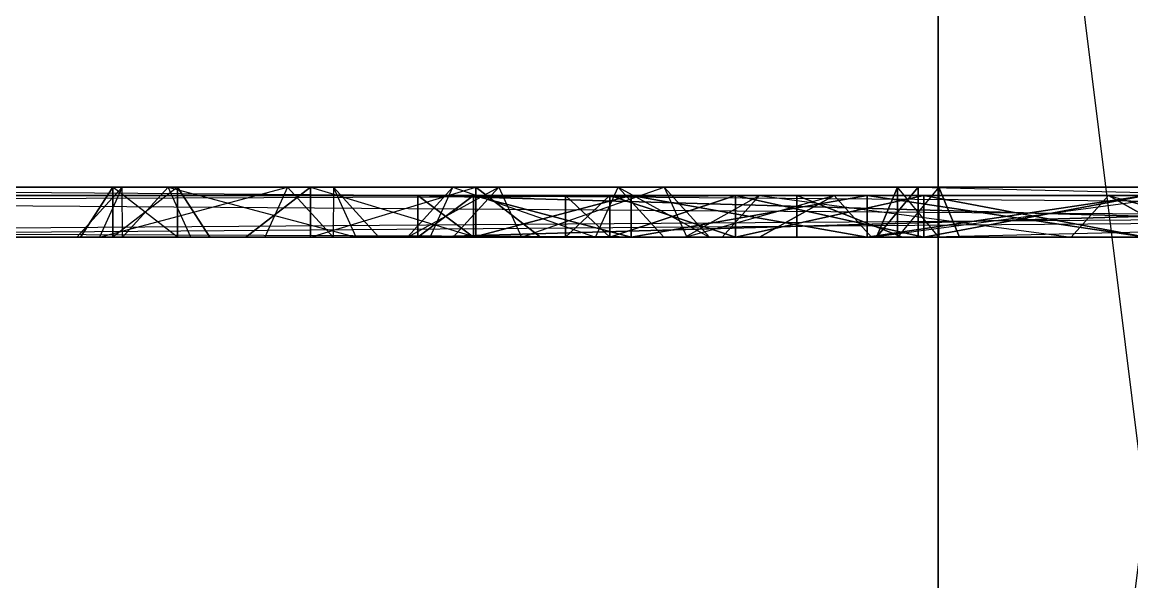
# Model space of a CAD drawing. Extents: x -14.5 to 19.3, y -2 to 15.6.
# Drawn here: x 10.331 to 11.667, y 0.084 to 0.759 of the extents above; entities that cross this region are included whole.
import ezdxf

# ---------------------------------------------------------------- set-up
doc = ezdxf.new("R2010")
doc.units = 0
doc.layers.add('UB3D', color=1, linetype='CONTINUOUS')

msp = doc.modelspace()

# ---------------------------------------------------------------- linework, layer by layer
at = {"layer": 'UB3D', "color": 254}
for points in [[(11.934, -1.838888, -5.934), (11.434, -1.838888, -5.934), (11.934, 2.188888, -5.934)], [(11.434, -1.838888, -5.934), (11.934, 2.188888, -5.934), (11.434, 2.188888, -5.934)], [(11.434, -1.838888, -6.434), (11.934, -1.838888, -6.434), (11.434, 2.188888, -6.434)], [(11.934, -1.838888, -6.434), (11.434, 2.188888, -6.434), (11.934, 2.188888, -6.434)], [(11.434, -1.838888, -5.934), (11.434, -1.838888, -6.434), (11.434, 2.188888, -5.934)], [(11.434, -1.838888, -6.434), (11.434, 2.188888, -5.934), (11.434, 2.188888, -6.434)], [(11.934, -1.838888, -11.434), (11.434, -1.838888, -11.434), (11.934, 2.188888, -11.434)], [(11.434, -1.838888, -11.434), (11.934, 2.188888, -11.434), (11.434, 2.188888, -11.434)], [(11.434, -1.838888, -11.934), (11.934, -1.838888, -11.934), (11.434, 2.188888, -11.934)], [(11.934, -1.838888, -11.934), (11.434, 2.188888, -11.934), (11.934, 2.188888, -11.934)], [(11.434, -1.838888, -11.434), (11.434, -1.838888, -11.934), (11.434, 2.188888, -11.434)], [(11.434, -1.838888, -11.934), (11.434, 2.188888, -11.434), (11.434, 2.188888, -11.934)]]:
    msp.add_3dface(points, dxfattribs=at)
at = {"layer": 'UB3D', "color": 253}
for points in [[(-2.772834, 0.55, -6.6675), (-2.772834, 0.5, -6.731), (11.264, 0.55, -6.6675)], [(-2.772834, 0.5, -6.731), (11.264, 0.55, -6.6675), (11.264, 0.5, -6.731)], [(-2.772834, 0.5, -6.477), (-2.772834, 0.55, -6.5405), (11.264, 0.5, -6.477)], [(-2.772834, 0.55, -6.5405), (11.264, 0.5, -6.477), (11.264, 0.55, -6.5405)], [(-2.772834, 0.55, -6.6675), (-2.772834, 0.55, -6.5405), (11.264, 0.55, -6.6675)], [(-2.772834, 0.55, -6.5405), (11.264, 0.55, -6.6675), (11.264, 0.55, -6.5405)], [(8.546198, 0.5, 5.677802), (8.591099, 0.55, 5.632901), (15.658198, 0.5, 12.789802)], [(8.591099, 0.55, 5.632901), (15.658198, 0.5, 12.789802), (15.703099, 0.55, 12.744901)], [(8.680901, 0.55, 5.543099), (8.591099, 0.55, 5.632901), (15.792901, 0.55, 12.655099)], [(8.591099, 0.55, 5.632901), (15.792901, 0.55, 12.655099), (15.703099, 0.55, 12.744901)], [(8.680901, 0.55, 5.543099), (8.725802, 0.5, 5.498198), (15.792901, 0.55, 12.655099)], [(8.725802, 0.5, 5.498198), (15.792901, 0.55, 12.655099), (15.837802, 0.5, 12.610198)], [(10.874404, 0.5, -5.848654), (10.8077, 0.5, -6.184), (10.874404, 0.55, -5.848654)], [(10.8077, 0.5, -6.184), (10.874404, 0.55, -5.848654), (10.8077, 0.55, -6.184)], [(10.874404, 0.55, -5.848654), (10.8077, 0.55, -6.184), (10.874404, 0.5, -5.848654)], [(10.8077, 0.55, -6.184), (10.874404, 0.5, -5.848654), (10.8077, 0.5, -6.184)], [(10.8077, 0.5, -6.184), (10.874404, 0.5, -6.519345), (10.8077, 0.55, -6.184)], [(10.874404, 0.5, -6.519345), (10.8077, 0.55, -6.184), (10.874404, 0.55, -6.519345)], [(10.8077, 0.55, -6.184), (10.874404, 0.55, -6.519345), (10.8077, 0.5, -6.184)], [(10.874404, 0.55, -6.519345), (10.8077, 0.5, -6.184), (10.874404, 0.5, -6.519345)], [(10.988863, 0.55, -6.252465), (10.9855, 0.55, -6.184), (10.8077, 0.55, -6.184)], [(10.9855, 0.55, -6.184), (10.8077, 0.55, -6.184), (10.988863, 0.55, -6.115535)], [(10.8077, 0.55, -6.184), (10.988863, 0.55, -6.115535), (10.81192, 0.55, -6.098108)], [(10.81192, 0.55, -6.269892), (10.988863, 0.55, -6.252465), (10.8077, 0.55, -6.184)], [(12.5603, 0.5, -10.8077), (10.8077, 0.5, -10.8077), (12.5603, 0.55, -10.8077)], [(10.8077, 0.5, -10.8077), (12.5603, 0.55, -10.8077), (10.8077, 0.55, -10.8077)], [(12.5603, 0.55, -10.8077), (10.8077, 0.55, -10.8077), (12.5603, 0.5, -10.8077)], [(10.8077, 0.55, -10.8077), (12.5603, 0.5, -10.8077), (10.8077, 0.5, -10.8077)], [(10.8077, 0.5, -10.8077), (10.8077, 0.5, -12.5603), (10.8077, 0.55, -10.8077)], [(10.8077, 0.5, -12.5603), (10.8077, 0.55, -10.8077), (10.8077, 0.55, -12.5603)], [(10.8077, 0.55, -10.8077), (10.8077, 0.55, -12.5603), (10.8077, 0.5, -10.8077)], [(10.8077, 0.55, -12.5603), (10.8077, 0.5, -10.8077), (10.8077, 0.5, -12.5603)], [(10.8077, 0.5, -12.5603), (12.5603, 0.5, -12.5603), (10.8077, 0.55, -12.5603)], [(12.5603, 0.5, -12.5603), (10.8077, 0.55, -12.5603), (12.5603, 0.55, -12.5603)], [(10.8077, 0.55, -12.5603), (12.5603, 0.55, -12.5603), (10.8077, 0.5, -12.5603)], [(12.5603, 0.55, -12.5603), (10.8077, 0.5, -12.5603), (12.5603, 0.5, -12.5603)], [(10.8077, 0.55, -10.8077), (10.8077, 0.55, -12.5603), (10.998921, 0.55, -11.820271)], [(10.8077, 0.55, -10.8077), (10.998921, 0.55, -11.820271), (10.988863, 0.55, -11.752465)], [(10.8077, 0.55, -10.8077), (10.988863, 0.55, -11.752465), (10.9855, 0.55, -11.684)], [(10.8077, 0.55, -10.8077), (10.9855, 0.55, -11.684), (10.988863, 0.55, -11.615535)], [(10.8077, 0.55, -10.8077), (10.988863, 0.55, -11.615535), (10.998921, 0.55, -11.547729)], [(10.8077, 0.55, -10.8077), (10.998921, 0.55, -11.547729), (11.015577, 0.55, -11.481236)], [(10.8077, 0.55, -10.8077), (11.015577, 0.55, -11.481236), (11.03867, 0.55, -11.416696)], [(10.8077, 0.55, -10.8077), (11.03867, 0.55, -11.416696), (11.067978, 0.55, -11.354729)], [(10.8077, 0.55, -10.8077), (11.067978, 0.55, -11.354729), (11.103218, 0.55, -11.295934)], [(10.8077, 0.55, -10.8077), (11.103218, 0.55, -11.295934), (11.144052, 0.55, -11.240876)], [(10.8077, 0.55, -10.8077), (11.144052, 0.55, -11.240876), (11.190086, 0.55, -11.190086)], [(10.8077, 0.55, -10.8077), (11.190086, 0.55, -11.190086), (11.240876, 0.55, -11.144052)], [(10.8077, 0.55, -10.8077), (11.240876, 0.55, -11.144052), (11.295934, 0.55, -11.103218)], [(10.8077, 0.55, -10.8077), (11.295934, 0.55, -11.103218), (11.354729, 0.55, -11.067978)], [(10.8077, 0.55, -10.8077), (11.354729, 0.55, -11.067978), (11.416696, 0.55, -11.03867)], [(10.8077, 0.55, -10.8077), (11.416696, 0.55, -11.03867), (11.481236, 0.55, -11.015577)], [(10.8077, 0.55, -10.8077), (11.481236, 0.55, -11.015577), (11.547729, 0.55, -10.998921)], [(10.8077, 0.55, -10.8077), (11.547729, 0.55, -10.998921), (11.615535, 0.55, -10.988863)], [(10.8077, 0.55, -10.8077), (11.615535, 0.55, -10.988863), (11.684, 0.55, -10.9855)], [(10.8077, 0.55, -10.8077), (11.684, 0.55, -10.9855), (12.5603, 0.55, -10.8077)], [(10.8077, 0.55, -12.5603), (12.5603, 0.55, -12.5603), (11.820271, 0.55, -12.369079)], [(10.8077, 0.55, -12.5603), (11.820271, 0.55, -12.369079), (11.752465, 0.55, -12.379137)], [(10.8077, 0.55, -12.5603), (11.752465, 0.55, -12.379137), (11.684, 0.55, -12.3825)], [(10.8077, 0.55, -12.5603), (11.684, 0.55, -12.3825), (11.615535, 0.55, -12.379137)], [(10.8077, 0.55, -12.5603), (11.615535, 0.55, -12.379137), (11.547729, 0.55, -12.369079)], [(10.8077, 0.55, -12.5603), (11.547729, 0.55, -12.369079), (11.481236, 0.55, -12.352423)], [(10.8077, 0.55, -12.5603), (11.481236, 0.55, -12.352423), (11.416696, 0.55, -12.32933)], [(10.8077, 0.55, -12.5603), (11.416696, 0.55, -12.32933), (11.354729, 0.55, -12.300022)], [(10.8077, 0.55, -12.5603), (11.354729, 0.55, -12.300022), (11.295934, 0.55, -12.264782)], [(10.8077, 0.55, -12.5603), (11.295934, 0.55, -12.264782), (11.240876, 0.55, -12.223948)], [(10.8077, 0.55, -12.5603), (11.240876, 0.55, -12.223948), (11.190086, 0.55, -12.177914)], [(10.8077, 0.55, -12.5603), (11.190086, 0.55, -12.177914), (11.144052, 0.55, -12.127124)], [(10.8077, 0.55, -12.5603), (11.144052, 0.55, -12.127124), (11.103218, 0.55, -12.072066)], [(10.8077, 0.55, -12.5603), (11.103218, 0.55, -12.072066), (11.067978, 0.55, -12.013271)], [(10.8077, 0.55, -12.5603), (11.067978, 0.55, -12.013271), (11.03867, 0.55, -11.951304)], [(10.8077, 0.55, -12.5603), (11.03867, 0.55, -11.951304), (11.015577, 0.55, -11.886764)], [(10.8077, 0.55, -12.5603), (11.015577, 0.55, -11.886764), (10.998921, 0.55, -11.820271)], [(10.988863, 0.55, -6.115535), (10.81192, 0.55, -6.098108), (10.998921, 0.55, -6.047729)], [(10.81192, 0.55, -6.098108), (10.998921, 0.55, -6.047729), (10.824538, 0.55, -6.013042)], [(10.824538, 0.55, -6.354958), (10.998921, 0.55, -6.320271), (10.81192, 0.55, -6.269892)], [(10.998921, 0.55, -6.320271), (10.81192, 0.55, -6.269892), (10.988863, 0.55, -6.252465)], [(10.998921, 0.55, -6.047729), (10.824538, 0.55, -6.013042), (11.015577, 0.55, -5.981236)], [(10.824538, 0.55, -6.013042), (11.015577, 0.55, -5.981236), (10.845433, 0.55, -5.929624)], [(10.845433, 0.55, -6.438376), (11.015577, 0.55, -6.386764), (10.824538, 0.55, -6.354958)], [(11.015577, 0.55, -6.386764), (10.824538, 0.55, -6.354958), (10.998921, 0.55, -6.320271)], [(11.015577, 0.55, -5.981236), (10.845433, 0.55, -5.929624), (11.03867, 0.55, -5.916696)], [(10.845433, 0.55, -5.929624), (11.03867, 0.55, -5.916696), (10.874404, 0.55, -5.848655)], [(11.067978, 0.55, -6.513271), (11.03867, 0.55, -6.451304), (10.845433, 0.55, -6.438376)], [(11.03867, 0.55, -6.451304), (10.845433, 0.55, -6.438376), (11.015577, 0.55, -6.386764)], [(10.874404, 0.55, -6.519345), (11.067978, 0.55, -6.513271), (10.845433, 0.55, -6.438376)], [(11.064362, 0.5, -5.564362), (10.874404, 0.5, -5.848654), (11.064362, 0.55, -5.564362)], [(10.874404, 0.5, -5.848654), (11.064362, 0.55, -5.564362), (10.874404, 0.55, -5.848654)], [(11.064362, 0.55, -5.564362), (10.874404, 0.55, -5.848654), (11.064362, 0.5, -5.564362)], [(10.874404, 0.55, -5.848654), (11.064362, 0.5, -5.564362), (10.874404, 0.5, -5.848654)], [(10.874404, 0.5, -6.519345), (11.064362, 0.5, -6.803637), (10.874404, 0.55, -6.519345)], [(11.064362, 0.5, -6.803637), (10.874404, 0.55, -6.519345), (11.064362, 0.55, -6.803637)], [(10.874404, 0.55, -6.519345), (11.064362, 0.55, -6.803637), (10.874404, 0.5, -6.519345)], [(11.064362, 0.55, -6.803637), (10.874404, 0.5, -6.519345), (11.064362, 0.5, -6.803637)], [(11.03867, 0.55, -5.916696), (11.067978, 0.55, -5.854729), (10.874404, 0.55, -5.848655)], [(11.067978, 0.55, -5.854729), (10.874404, 0.55, -5.848655), (11.103218, 0.55, -5.795934)], [(10.874404, 0.55, -5.848655), (11.103218, 0.55, -5.795934), (10.911172, 0.55, -5.770915)], [(10.911172, 0.55, -6.597085), (11.103218, 0.55, -6.572066), (10.874404, 0.55, -6.519345)], [(11.103218, 0.55, -6.572066), (10.874404, 0.55, -6.519345), (11.067978, 0.55, -6.513271)], [(11.103218, 0.55, -5.795934), (10.911172, 0.55, -5.770915), (11.144052, 0.55, -5.740876)], [(10.911172, 0.55, -5.770915), (11.144052, 0.55, -5.740876), (10.955383, 0.55, -5.697154)], [(10.955383, 0.55, -6.670846), (11.144052, 0.55, -6.627124), (10.911172, 0.55, -6.597085)], [(11.144052, 0.55, -6.627124), (10.911172, 0.55, -6.597085), (11.103218, 0.55, -6.572066)], [(11.144052, 0.55, -5.740876), (10.955383, 0.55, -5.697154), (11.190086, 0.55, -5.690086)], [(10.955383, 0.55, -5.697154), (11.190086, 0.55, -5.690086), (11.006611, 0.55, -5.628081)], [(11.240876, 0.55, -6.723948), (11.190086, 0.55, -6.677914), (10.955383, 0.55, -6.670846)], [(11.190086, 0.55, -6.677914), (10.955383, 0.55, -6.670846), (11.144052, 0.55, -6.627124)], [(11.006611, 0.55, -6.739919), (11.240876, 0.55, -6.723948), (10.955383, 0.55, -6.670846)], [(11.03867, 0.5, -5.916695), (10.9855, 0.5, -6.184), (11.03867, 0.55, -5.916695)], [(10.9855, 0.5, -6.184), (11.03867, 0.55, -5.916695), (10.9855, 0.55, -6.184)], [(11.03867, 0.55, -5.916695), (10.9855, 0.55, -6.184), (11.03867, 0.5, -5.916695)], [(10.9855, 0.55, -6.184), (11.03867, 0.5, -5.916695), (10.9855, 0.5, -6.184)], [(10.9855, 0.5, -6.184), (11.03867, 0.5, -6.451304), (10.9855, 0.55, -6.184)], [(11.03867, 0.5, -6.451304), (10.9855, 0.55, -6.184), (11.03867, 0.55, -6.451304)], [(10.9855, 0.55, -6.184), (11.03867, 0.55, -6.451304), (10.9855, 0.5, -6.184)], [(11.03867, 0.55, -6.451304), (10.9855, 0.5, -6.184), (11.03867, 0.5, -6.451304)], [(11.03867, 0.5, -11.416695), (10.9855, 0.5, -11.684), (11.03867, 0.55, -11.416695)], [(10.9855, 0.5, -11.684), (11.03867, 0.55, -11.416695), (10.9855, 0.55, -11.684)], [(11.03867, 0.55, -11.416695), (10.9855, 0.55, -11.684), (11.03867, 0.5, -11.416695)], [(10.9855, 0.55, -11.684), (11.03867, 0.5, -11.416695), (10.9855, 0.5, -11.684)], [(10.9855, 0.5, -11.684), (11.03867, 0.5, -11.951304), (10.9855, 0.55, -11.684)], [(11.03867, 0.5, -11.951304), (10.9855, 0.55, -11.684), (11.03867, 0.55, -11.951304)], [(10.9855, 0.55, -11.684), (11.03867, 0.55, -11.951304), (10.9855, 0.5, -11.684)], [(11.03867, 0.55, -11.951304), (10.9855, 0.5, -11.684), (11.03867, 0.5, -11.951304)], [(11.064362, 0.55, -5.564362), (11.006611, 0.55, -5.628081), (11.295934, 0.55, -5.603218)], [(11.190086, 0.55, -5.690086), (11.006611, 0.55, -5.628081), (11.240876, 0.55, -5.644052)], [(11.006611, 0.55, -5.628081), (11.240876, 0.55, -5.644052), (11.295934, 0.55, -5.603218)], [(11.006611, 0.55, -6.739919), (11.064362, 0.55, -6.803638), (11.354729, 0.55, -6.800022)], [(11.006611, 0.55, -6.739919), (11.354729, 0.55, -6.800022), (11.295934, 0.55, -6.764782)], [(11.006611, 0.55, -6.739919), (11.295934, 0.55, -6.764782), (11.240876, 0.55, -6.723948)], [(11.190085, 0.5, -5.690085), (11.03867, 0.5, -5.916695), (11.190085, 0.55, -5.690085)], [(11.03867, 0.5, -5.916695), (11.190085, 0.55, -5.690085), (11.03867, 0.55, -5.916695)], [(11.190085, 0.55, -5.690085), (11.03867, 0.55, -5.916695), (11.190085, 0.5, -5.690085)], [(11.03867, 0.55, -5.916695), (11.190085, 0.5, -5.690085), (11.03867, 0.5, -5.916695)], [(11.03867, 0.5, -6.451304), (11.190085, 0.5, -6.677914), (11.03867, 0.55, -6.451304)], [(11.190085, 0.5, -6.677914), (11.03867, 0.55, -6.451304), (11.190085, 0.55, -6.677914)], [(11.03867, 0.55, -6.451304), (11.190085, 0.55, -6.677914), (11.03867, 0.5, -6.451304)], [(11.190085, 0.55, -6.677914), (11.03867, 0.5, -6.451304), (11.190085, 0.5, -6.677914)], [(11.190085, 0.5, -11.190085), (11.03867, 0.5, -11.416695), (11.190085, 0.55, -11.190085)], [(11.03867, 0.5, -11.416695), (11.190085, 0.55, -11.190085), (11.03867, 0.55, -11.416695)], [(11.190085, 0.55, -11.190085), (11.03867, 0.55, -11.416695), (11.190085, 0.5, -11.190085)], [(11.03867, 0.55, -11.416695), (11.190085, 0.5, -11.190085), (11.03867, 0.5, -11.416695)], [(11.03867, 0.5, -11.951304), (11.190085, 0.5, -12.177914), (11.03867, 0.55, -11.951304)], [(11.190085, 0.5, -12.177914), (11.03867, 0.55, -11.951304), (11.190085, 0.55, -12.177914)], [(11.03867, 0.55, -11.951304), (11.190085, 0.55, -12.177914), (11.03867, 0.5, -11.951304)], [(11.190085, 0.55, -12.177914), (11.03867, 0.5, -11.951304), (11.190085, 0.5, -12.177914)], [(11.348654, 0.5, -5.374404), (11.064362, 0.5, -5.564362), (11.348654, 0.55, -5.374404)], [(11.064362, 0.5, -5.564362), (11.348654, 0.55, -5.374404), (11.064362, 0.55, -5.564362)], [(11.348654, 0.55, -5.374404), (11.064362, 0.55, -5.564362), (11.348654, 0.5, -5.374404)], [(11.064362, 0.55, -5.564362), (11.348654, 0.5, -5.374404), (11.064362, 0.5, -5.564362)], [(11.064362, 0.5, -6.803637), (11.348654, 0.5, -6.993595), (11.064362, 0.55, -6.803637)], [(11.348654, 0.5, -6.993595), (11.064362, 0.55, -6.803637), (11.348654, 0.55, -6.993595)], [(11.064362, 0.55, -6.803637), (11.348654, 0.55, -6.993595), (11.064362, 0.5, -6.803637)], [(11.348654, 0.55, -6.993595), (11.064362, 0.5, -6.803637), (11.348654, 0.5, -6.993595)], [(11.064362, 0.55, -5.564362), (11.295934, 0.55, -5.603218), (11.354729, 0.55, -5.567978)], [(11.064362, 0.55, -5.564362), (11.354729, 0.55, -5.567978), (11.416696, 0.55, -5.53867)], [(11.064362, 0.55, -5.564362), (11.416696, 0.55, -5.53867), (11.128081, 0.55, -5.506611)], [(11.128081, 0.55, -6.861389), (11.481236, 0.55, -6.852423), (11.064362, 0.55, -6.803638)], [(11.481236, 0.55, -6.852423), (11.064362, 0.55, -6.803638), (11.416696, 0.55, -6.82933)], [(11.064362, 0.55, -6.803638), (11.416696, 0.55, -6.82933), (11.354729, 0.55, -6.800022)], [(11.416696, 0.55, -5.53867), (11.481236, 0.55, -5.515577), (11.128081, 0.55, -5.506611)], [(11.481236, 0.55, -5.515577), (11.128081, 0.55, -5.506611), (11.547729, 0.55, -5.498921)], [(11.128081, 0.55, -5.506611), (11.547729, 0.55, -5.498921), (11.197154, 0.55, -5.455383)], [(11.615535, 0.55, -6.879137), (11.547729, 0.55, -6.869079), (11.128081, 0.55, -6.861389)], [(11.547729, 0.55, -6.869079), (11.128081, 0.55, -6.861389), (11.481236, 0.55, -6.852423)], [(11.684, 0.55, -6.8825), (11.615535, 0.55, -6.879137), (11.128081, 0.55, -6.861389)], [(11.684, 0.55, -6.8825), (11.128081, 0.55, -6.861389), (11.197154, 0.55, -6.912617)], [(11.129297, 0.5, -6.648901), (11.174198, 0.5, -6.514198), (11.219099, 0.55, -6.559099)], [(11.219099, 0.5, -6.738703), (11.129297, 0.5, -6.648901), (11.308901, 0.55, -6.648901)], [(11.129297, 0.5, -6.648901), (11.308901, 0.55, -6.648901), (11.219099, 0.55, -6.559099)], [(11.174198, 0.5, -6.514198), (11.219099, 0.55, -6.559099), (11.594198, 0.5, -6.094198)], [(11.416695, 0.5, -5.53867), (11.190085, 0.5, -5.690085), (11.416695, 0.55, -5.53867)], [(11.190085, 0.5, -5.690085), (11.416695, 0.55, -5.53867), (11.190085, 0.55, -5.690085)], [(11.416695, 0.55, -5.53867), (11.190085, 0.55, -5.690085), (11.416695, 0.5, -5.53867)], [(11.190085, 0.55, -5.690085), (11.416695, 0.5, -5.53867), (11.190085, 0.5, -5.690085)], [(11.190085, 0.5, -6.677914), (11.416695, 0.5, -6.829329), (11.190085, 0.55, -6.677914)], [(11.416695, 0.5, -6.829329), (11.190085, 0.55, -6.677914), (11.416695, 0.55, -6.829329)], [(11.190085, 0.55, -6.677914), (11.416695, 0.55, -6.829329), (11.190085, 0.5, -6.677914)], [(11.416695, 0.55, -6.829329), (11.190085, 0.5, -6.677914), (11.416695, 0.5, -6.829329)], [(11.416695, 0.5, -11.03867), (11.190085, 0.5, -11.190085), (11.416695, 0.55, -11.03867)], [(11.190085, 0.5, -11.190085), (11.416695, 0.55, -11.03867), (11.190085, 0.55, -11.190085)], [(11.416695, 0.55, -11.03867), (11.190085, 0.55, -11.190085), (11.416695, 0.5, -11.03867)], [(11.190085, 0.55, -11.190085), (11.416695, 0.5, -11.03867), (11.190085, 0.5, -11.190085)], [(11.190085, 0.5, -12.177914), (11.416695, 0.5, -12.329329), (11.190085, 0.55, -12.177914)], [(11.416695, 0.5, -12.329329), (11.190085, 0.55, -12.177914), (11.416695, 0.55, -12.329329)], [(11.190085, 0.55, -12.177914), (11.416695, 0.55, -12.329329), (11.190085, 0.5, -12.177914)], [(11.416695, 0.55, -12.329329), (11.190085, 0.5, -12.177914), (11.416695, 0.5, -12.329329)], [(11.270915, 0.55, -5.411172), (12.097085, 0.55, -5.411172), (11.197154, 0.55, -5.455383)], [(12.097085, 0.55, -5.411172), (11.197154, 0.55, -5.455383), (12.170846, 0.55, -5.455383)], [(11.197154, 0.55, -5.455383), (12.170846, 0.55, -5.455383), (11.684, 0.55, -5.4855)], [(11.547729, 0.55, -5.498921), (11.197154, 0.55, -5.455383), (11.615535, 0.55, -5.488863)], [(11.197154, 0.55, -5.455383), (11.615535, 0.55, -5.488863), (11.684, 0.55, -5.4855)], [(11.684, 0.55, -6.8825), (11.197154, 0.55, -6.912617), (12.239919, 0.55, -6.861389)], [(11.270915, 0.55, -6.956828), (12.170846, 0.55, -6.912617), (11.197154, 0.55, -6.912617)], [(12.170846, 0.55, -6.912617), (11.197154, 0.55, -6.912617), (12.239919, 0.55, -6.861389)], [(11.219099, 0.5, -6.738703), (11.308901, 0.55, -6.648901), (11.353802, 0.5, -6.693802)], [(11.219099, 0.55, -6.559099), (11.594198, 0.5, -6.094198), (11.639099, 0.55, -6.139099)], [(11.308901, 0.55, -6.648901), (11.219099, 0.55, -6.559099), (11.728901, 0.55, -6.228901)], [(11.219099, 0.55, -6.559099), (11.728901, 0.55, -6.228901), (11.639099, 0.55, -6.139099)], [(11.264, 0.55, -6.6675), (11.264, 0.5, -6.731), (11.391, 0.5, -6.6675)], [(11.264, 0.5, -6.477), (11.264, 0.55, -6.5405), (11.391, 0.5, -6.5405)], [(11.264, 0.55, -6.6675), (11.264, 0.55, -6.5405), (11.391, 0.5, -6.6675)], [(11.264, 0.55, -6.5405), (11.391, 0.5, -6.6675), (11.391, 0.5, -6.5405)], [(11.348655, 0.55, -5.374404), (12.019345, 0.55, -5.374404), (11.270915, 0.55, -5.411172)], [(12.019345, 0.55, -5.374404), (11.270915, 0.55, -5.411172), (12.097085, 0.55, -5.411172)], [(11.348655, 0.55, -6.993596), (12.097085, 0.55, -6.956828), (11.270915, 0.55, -6.956828)], [(12.097085, 0.55, -6.956828), (11.270915, 0.55, -6.956828), (12.170846, 0.55, -6.912617)], [(11.308901, 0.55, -6.648901), (11.353802, 0.5, -6.693802), (11.728901, 0.55, -6.228901)], [(11.684, 0.5, -5.3077), (11.348654, 0.5, -5.374404), (11.684, 0.55, -5.3077)], [(11.348654, 0.5, -5.374404), (11.684, 0.55, -5.3077), (11.348654, 0.55, -5.374404)], [(11.684, 0.55, -5.3077), (11.348654, 0.55, -5.374404), (11.684, 0.5, -5.3077)], [(11.348654, 0.55, -5.374404), (11.684, 0.5, -5.3077), (11.348654, 0.5, -5.374404)], [(11.348654, 0.5, -6.993595), (11.684, 0.5, -7.0603), (11.348654, 0.55, -6.993595)], [(11.684, 0.5, -7.0603), (11.348654, 0.55, -6.993595), (11.684, 0.55, -7.0603)], [(11.348654, 0.55, -6.993595), (11.684, 0.55, -7.0603), (11.348654, 0.5, -6.993595)], [(11.684, 0.55, -7.0603), (11.348654, 0.5, -6.993595), (11.684, 0.5, -7.0603)], [(11.429624, 0.55, -5.345433), (11.938376, 0.55, -5.345433), (11.348655, 0.55, -5.374404)], [(11.938376, 0.55, -5.345433), (11.348655, 0.55, -5.374404), (12.019345, 0.55, -5.374404)], [(11.429624, 0.55, -7.022567), (12.019345, 0.55, -6.993596), (11.348655, 0.55, -6.993596)], [(12.019345, 0.55, -6.993596), (11.348655, 0.55, -6.993596), (12.097085, 0.55, -6.956828)], [(11.353802, 0.5, -6.693802), (11.728901, 0.55, -6.228901), (11.773802, 0.5, -6.273802)], [(11.684, 0.5, -5.4855), (11.416695, 0.5, -5.53867), (11.684, 0.55, -5.4855)], [(11.416695, 0.5, -5.53867), (11.684, 0.55, -5.4855), (11.416695, 0.55, -5.53867)], [(11.684, 0.55, -5.4855), (11.416695, 0.55, -5.53867), (11.684, 0.5, -5.4855)], [(11.416695, 0.55, -5.53867), (11.684, 0.5, -5.4855), (11.416695, 0.5, -5.53867)], [(11.416695, 0.5, -6.829329), (11.684, 0.5, -6.8825), (11.416695, 0.55, -6.829329)], [(11.684, 0.5, -6.8825), (11.416695, 0.55, -6.829329), (11.684, 0.55, -6.8825)], [(11.416695, 0.55, -6.829329), (11.684, 0.55, -6.8825), (11.416695, 0.5, -6.829329)], [(11.684, 0.55, -6.8825), (11.416695, 0.5, -6.829329), (11.684, 0.5, -6.8825)], [(11.684, 0.5, -10.9855), (11.416695, 0.5, -11.03867), (11.684, 0.55, -10.9855)], [(11.416695, 0.5, -11.03867), (11.684, 0.55, -10.9855), (11.416695, 0.55, -11.03867)], [(11.684, 0.55, -10.9855), (11.416695, 0.55, -11.03867), (11.684, 0.5, -10.9855)], [(11.416695, 0.55, -11.03867), (11.684, 0.5, -10.9855), (11.416695, 0.5, -11.03867)], [(11.416695, 0.5, -12.329329), (11.684, 0.5, -12.3825), (11.416695, 0.55, -12.329329)], [(11.684, 0.5, -12.3825), (11.416695, 0.55, -12.329329), (11.684, 0.55, -12.3825)], [(11.416695, 0.55, -12.329329), (11.684, 0.55, -12.3825), (11.416695, 0.5, -12.329329)], [(11.684, 0.55, -12.3825), (11.416695, 0.5, -12.329329), (11.684, 0.5, -12.3825)], [(11.513042, 0.55, -5.324538), (11.854958, 0.55, -5.324538), (11.429624, 0.55, -5.345433)], [(11.854958, 0.55, -5.324538), (11.429624, 0.55, -5.345433), (11.938376, 0.55, -5.345433)], [(11.513042, 0.55, -7.043462), (11.938376, 0.55, -7.022567), (11.429624, 0.55, -7.022567)], [(11.938376, 0.55, -7.022567), (11.429624, 0.55, -7.022567), (12.019345, 0.55, -6.993596)], [(11.598108, 0.55, -5.31192), (11.769892, 0.55, -5.31192), (11.513042, 0.55, -5.324538)], [(11.769892, 0.55, -5.31192), (11.513042, 0.55, -5.324538), (11.854958, 0.55, -5.324538)], [(11.598108, 0.55, -7.05608), (11.854958, 0.55, -7.043462), (11.513042, 0.55, -7.043462)], [(11.854958, 0.55, -7.043462), (11.513042, 0.55, -7.043462), (11.938376, 0.55, -7.022567)], [(11.594198, 0.5, -6.094198), (11.639099, 0.55, -6.139099), (11.728901, 0.5, -6.049297)], [(11.684, 0.55, -5.3077), (11.598108, 0.55, -5.31192), (11.769892, 0.55, -5.31192)], [(11.684, 0.55, -7.0603), (11.769892, 0.55, -7.05608), (11.598108, 0.55, -7.05608)], [(11.769892, 0.55, -7.05608), (11.598108, 0.55, -7.05608), (11.854958, 0.55, -7.043462)], [(11.728901, 0.55, -6.228901), (11.639099, 0.55, -6.139099), (11.818703, 0.5, -6.139099)], [(11.639099, 0.55, -6.139099), (11.818703, 0.5, -6.139099), (11.728901, 0.5, -6.049297)]]:
    msp.add_3dface(points, dxfattribs=at)
at = {"layer": 'UB3D', "color": 2}
for points in [[(9.534, 0.56, -3.6975), (9.534, 0.5, -3.761), (17.334, 0.56, -3.6975)], [(9.534, 0.5, -3.761), (17.334, 0.56, -3.6975), (17.334, 0.5, -3.761)], [(9.534, 0.5, -3.507), (9.534, 0.56, -3.5705), (17.334, 0.5, -3.507)], [(9.534, 0.56, -3.5705), (17.334, 0.5, -3.507), (17.334, 0.56, -3.5705)], [(9.534, 0.56, -3.6975), (9.534, 0.56, -3.5705), (17.334, 0.56, -3.6975)], [(9.534, 0.56, -3.5705), (17.334, 0.56, -3.6975), (17.334, 0.56, -3.5705)], [(9.534, 0.56, -14.2975), (9.534, 0.5, -14.361), (17.334, 0.56, -14.2975)], [(9.534, 0.5, -14.361), (17.334, 0.56, -14.2975), (17.334, 0.5, -14.361)], [(9.534, 0.5, -14.107), (9.534, 0.56, -14.1705), (17.334, 0.5, -14.107)], [(9.534, 0.56, -14.1705), (17.334, 0.5, -14.107), (17.334, 0.56, -14.1705)], [(9.534, 0.56, -14.2975), (9.534, 0.56, -14.1705), (17.334, 0.56, -14.2975)], [(9.534, 0.56, -14.1705), (17.334, 0.56, -14.2975), (17.334, 0.56, -14.1705)], [(10.396679, 0.5, -2.650317), (10.451553, 0.56, -2.705436), (10.423993, 0.5, -2.732874)], [(10.396679, 0.5, -2.650317), (10.451797, 0.5, -2.595445), (10.451553, 0.56, -2.705436)], [(10.440224, 0.5, -1.800223), (10.440224, 0.56, -1.878), (10.401335, 0.5, -1.878)], [(10.440224, 0.56, -1.878), (10.401335, 0.5, -1.878), (10.440224, 0.56, -2.678)], [(10.401335, 0.5, -1.878), (10.440224, 0.56, -2.678), (10.401335, 0.5, -2.678)], [(10.440224, 0.56, -2.678), (10.401335, 0.5, -2.678), (10.440224, 0.5, -2.755777)], [(10.451553, 0.56, -2.705436), (10.423993, 0.5, -2.732874), (10.650664, 0.56, -2.905436)], [(10.423993, 0.5, -2.732874), (10.650664, 0.56, -2.905436), (10.623104, 0.5, -2.932874)], [(10.440224, 0.5, -1.800223), (10.518, 0.5, -1.800223), (10.440224, 0.56, -1.878)], [(10.518, 0.5, -1.800223), (10.440224, 0.56, -1.878), (10.518, 0.56, -1.878)], [(10.440224, 0.56, -1.878), (10.518, 0.56, -1.878), (10.440224, 0.56, -2.678)], [(10.518, 0.56, -1.878), (10.440224, 0.56, -2.678), (10.518, 0.56, -2.678)], [(10.440224, 0.56, -2.678), (10.518, 0.56, -2.678), (10.440224, 0.5, -2.755777)], [(10.518, 0.56, -2.678), (10.440224, 0.5, -2.755777), (10.518, 0.5, -2.755777)], [(10.451797, 0.5, -2.595445), (10.451553, 0.56, -2.705436), (10.506671, 0.56, -2.650564)], [(10.451553, 0.56, -2.705436), (10.506671, 0.56, -2.650564), (10.650664, 0.56, -2.905436)], [(10.451797, 0.5, -2.595445), (10.534231, 0.5, -2.623126), (10.506671, 0.56, -2.650564)], [(10.534231, 0.5, -2.623126), (10.506671, 0.56, -2.650564), (10.733342, 0.5, -2.823126)], [(10.506671, 0.56, -2.650564), (10.733342, 0.5, -2.823126), (10.705782, 0.56, -2.850564)], [(10.506671, 0.56, -2.650564), (10.650664, 0.56, -2.905436), (10.705782, 0.56, -2.850564)], [(10.518, 0.5, -1.800223), (10.556889, 0.5, -1.878), (10.518, 0.56, -1.878)], [(10.556889, 0.5, -1.878), (10.518, 0.56, -1.878), (10.556889, 0.5, -2.678)], [(10.518, 0.56, -1.878), (10.556889, 0.5, -2.678), (10.518, 0.56, -2.678)], [(10.556889, 0.5, -2.678), (10.518, 0.56, -2.678), (10.518, 0.5, -2.755777)], [(10.600446, 0.5, -2.916888), (10.678223, 0.56, -2.916888), (10.678223, 0.5, -2.955777)], [(10.600446, 0.5, -2.839112), (10.678223, 0.5, -2.800223), (10.678223, 0.56, -2.839112)], [(10.600446, 0.5, -2.916888), (10.600446, 0.5, -2.839112), (10.678223, 0.56, -2.916888)], [(10.600446, 0.5, -2.839112), (10.678223, 0.56, -2.916888), (10.678223, 0.56, -2.839112)], [(10.650664, 0.56, -2.905436), (10.623104, 0.5, -2.932874), (10.705538, 0.5, -2.960555)], [(10.650664, 0.56, -2.905436), (10.705782, 0.56, -2.850564), (10.705538, 0.5, -2.960555)], [(10.678223, 0.56, -2.916888), (10.678223, 0.5, -2.955777), (10.877334, 0.56, -2.916888)], [(10.678223, 0.5, -2.955777), (10.877334, 0.56, -2.916888), (10.877334, 0.5, -2.955777)], [(10.678223, 0.5, -2.800223), (10.678223, 0.56, -2.839112), (10.877334, 0.5, -2.800223)], [(10.678223, 0.56, -2.839112), (10.877334, 0.5, -2.800223), (10.877334, 0.56, -2.839112)], [(10.678223, 0.56, -2.916888), (10.678223, 0.56, -2.839112), (10.877334, 0.56, -2.916888)], [(10.678223, 0.56, -2.839112), (10.877334, 0.56, -2.916888), (10.877334, 0.56, -2.839112)], [(10.705782, 0.56, -2.850564), (10.705538, 0.5, -2.960555), (10.760656, 0.5, -2.905683)], [(10.733342, 0.5, -2.823126), (10.705782, 0.56, -2.850564), (10.760656, 0.5, -2.905683)], [(10.794901, 0.5, -2.905683), (10.822215, 0.5, -2.823126), (10.849775, 0.56, -2.850564)], [(10.850019, 0.5, -2.960555), (10.794901, 0.5, -2.905683), (10.904893, 0.56, -2.905436)], [(10.794901, 0.5, -2.905683), (10.904893, 0.56, -2.905436), (10.849775, 0.56, -2.850564)], [(10.822215, 0.5, -2.823126), (10.849775, 0.56, -2.850564), (11.021326, 0.5, -2.623126)], [(10.849775, 0.56, -2.850564), (11.021326, 0.5, -2.623126), (11.048886, 0.56, -2.650564)], [(10.904893, 0.56, -2.905436), (10.849775, 0.56, -2.850564), (11.104004, 0.56, -2.705436)], [(10.849775, 0.56, -2.850564), (11.104004, 0.56, -2.705436), (11.048886, 0.56, -2.650564)], [(10.850019, 0.5, -2.960555), (10.904893, 0.56, -2.905436), (10.932453, 0.5, -2.932874)], [(10.877334, 0.56, -2.916888), (10.877334, 0.5, -2.955777), (10.955111, 0.5, -2.916888)], [(10.877334, 0.5, -2.800223), (10.877334, 0.56, -2.839112), (10.955111, 0.5, -2.839112)], [(10.877334, 0.56, -2.916888), (10.877334, 0.56, -2.839112), (10.955111, 0.5, -2.916888)], [(10.877334, 0.56, -2.839112), (10.955111, 0.5, -2.916888), (10.955111, 0.5, -2.839112)], [(10.904893, 0.56, -2.905436), (10.932453, 0.5, -2.932874), (11.104004, 0.56, -2.705436)], [(10.932453, 0.5, -2.932874), (11.104004, 0.56, -2.705436), (11.131564, 0.5, -2.732874)], [(11.021326, 0.5, -2.623126), (11.048886, 0.56, -2.650564), (11.10376, 0.5, -2.595445)], [(11.104004, 0.56, -2.705436), (11.048886, 0.56, -2.650564), (11.158878, 0.5, -2.650317)], [(11.048886, 0.56, -2.650564), (11.158878, 0.5, -2.650317), (11.10376, 0.5, -2.595445)], [(11.104004, 0.56, -2.705436), (11.131564, 0.5, -2.732874), (11.158878, 0.5, -2.650317)], [(11.360001, 0.5, 9.675), (11.410001, 0.56, 9.675), (11.410001, 0.5, 9.65)], [(11.360001, 0.5, 9.725), (11.410001, 0.5, 9.75), (11.410001, 0.56, 9.725)], [(11.360001, 0.5, 9.675), (11.360001, 0.5, 9.725), (11.410001, 0.56, 9.675)], [(11.360001, 0.5, 9.725), (11.410001, 0.56, 9.675), (11.410001, 0.56, 9.725)], [(11.360001, 0.5, 1.675), (11.410001, 0.56, 1.675), (11.410001, 0.5, 1.65)], [(11.360001, 0.5, 1.725), (11.410001, 0.5, 1.75), (11.410001, 0.56, 1.725)], [(11.360001, 0.5, 1.675), (11.360001, 0.5, 1.725), (11.410001, 0.56, 1.675)], [(11.360001, 0.5, 1.725), (11.410001, 0.56, 1.675), (11.410001, 0.56, 1.725)], [(11.385001, 0.5, 9.75), (11.385001, 0.56, 9.7), (11.360001, 0.5, 9.7)], [(11.385001, 0.56, 9.7), (11.360001, 0.5, 9.7), (11.385001, 0.56, 1.7)], [(11.360001, 0.5, 9.7), (11.385001, 0.56, 1.7), (11.360001, 0.5, 1.7)], [(11.385001, 0.56, 1.7), (11.360001, 0.5, 1.7), (11.385001, 0.5, 1.65)], [(11.385001, 0.5, 9.75), (11.435001, 0.5, 9.75), (11.385001, 0.56, 9.7)], [(11.435001, 0.5, 9.75), (11.385001, 0.56, 9.7), (11.435001, 0.56, 9.7)], [(11.385001, 0.56, 9.7), (11.435001, 0.56, 9.7), (11.385001, 0.56, 1.7)], [(11.435001, 0.56, 9.7), (11.385001, 0.56, 1.7), (11.435001, 0.56, 1.7)], [(11.385001, 0.56, 1.7), (11.435001, 0.56, 1.7), (11.385001, 0.5, 1.65)], [(11.435001, 0.56, 1.7), (11.385001, 0.5, 1.65), (11.435001, 0.5, 1.65)], [(11.410001, 0.56, 9.675), (11.410001, 0.5, 9.65), (13.96, 0.56, 9.675)], [(11.410001, 0.5, 9.65), (13.96, 0.56, 9.675), (13.96, 0.5, 9.65)], [(11.410001, 0.5, 9.75), (11.410001, 0.56, 9.725), (13.96, 0.5, 9.75)], [(11.410001, 0.56, 9.725), (13.96, 0.5, 9.75), (13.96, 0.56, 9.725)], [(11.410001, 0.56, 9.675), (11.410001, 0.56, 9.725), (13.96, 0.56, 9.675)], [(11.410001, 0.56, 9.725), (13.96, 0.56, 9.675), (13.96, 0.56, 9.725)], [(11.410001, 0.56, 1.675), (11.410001, 0.5, 1.65), (13.96, 0.56, 1.675)], [(11.410001, 0.5, 1.65), (13.96, 0.56, 1.675), (13.96, 0.5, 1.65)], [(11.410001, 0.5, 1.75), (11.410001, 0.56, 1.725), (13.96, 0.5, 1.75)], [(11.410001, 0.56, 1.725), (13.96, 0.5, 1.75), (13.96, 0.56, 1.725)], [(11.410001, 0.56, 1.675), (11.410001, 0.56, 1.725), (13.96, 0.56, 1.675)], [(11.410001, 0.56, 1.725), (13.96, 0.56, 1.675), (13.96, 0.56, 1.725)], [(11.435001, 0.5, 9.75), (11.460001, 0.5, 9.7), (11.435001, 0.56, 9.7)], [(11.460001, 0.5, 9.7), (11.435001, 0.56, 9.7), (11.460001, 0.5, 1.7)], [(11.435001, 0.56, 9.7), (11.460001, 0.5, 1.7), (11.435001, 0.56, 1.7)], [(11.460001, 0.5, 1.7), (11.435001, 0.56, 1.7), (11.435001, 0.5, 1.65)]]:
    msp.add_3dface(points, dxfattribs=at)
at = {"layer": 'UB3D', "color": 94}
for points in [[(-14.478, 0.5, -14.986), (19.304, 0.5, -14.986), (19.304, -0.5, -14.986), (-14.478, -0.5, -14.986)], [(19.304, 0.5, 13.97097), (-14.478, 0.5, 13.97097), (-14.478, -0.5, 13.97097), (19.304, -0.5, 13.97097)], [(-14.478, 0.5, 13.97097), (-14.478, 0.5, -14.986), (19.304, 0.5, -14.986)], [(-14.478, 0.5, 13.97097), (19.304, 0.5, -14.986), (19.304, 0.5, 13.97097)], [(-14.478, 0.5, 13.97097), (19.304, 0.5, 13.97097), (-14.478, 0.5, 13.97097)]]:
    msp.add_3dface(points, dxfattribs=at)

doc.saveas('drawing.dxf')
